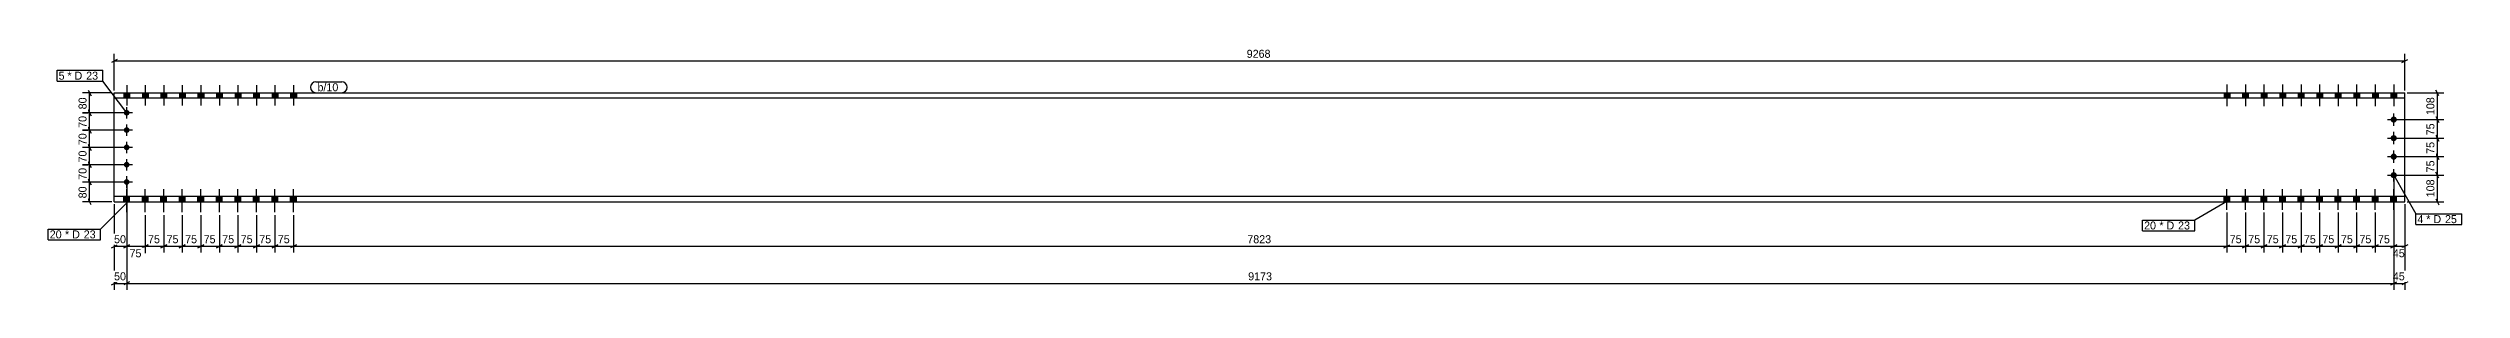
# Model space of a CAD drawing. Header units: millimetres. Extents: x 32 to 24638, y 32 to 1008.
# Drawn here: x 14873 to 24638, y 32 to 1008 of the extents above; entities that cross this region are included whole.
import ezdxf

# ---------------------------------------------------------------- set-up
doc = ezdxf.new("R2010")
doc.units = ezdxf.units.MM
doc.styles.add('Comic Sans MS', font='COMIC.TTF', dxfattribs={"height": 0.2})

msp = doc.modelspace()

# ---------------------------------------------------------------- hatches: boundary and pattern name
at = {"linetype": 'Continuous'}
for points in [[(15178.4, 806.6), (15201.4, 806.6), (15201.4, 827.6), (15178.4, 827.6)], [(15178.4, 806.6), (15201.4, 806.6), (15201.4, 827.6), (15178.4, 827.6)], [(15253.4, 806.6), (15276.4, 806.6), (15276.4, 827.6), (15253.4, 827.6)], [(15253.4, 806.6), (15276.4, 806.6), (15276.4, 827.6), (15253.4, 827.6)], [(15328.4, 806.6), (15351.4, 806.6), (15351.4, 827.6), (15328.4, 827.6)], [(15328.4, 806.6), (15351.4, 806.6), (15351.4, 827.6), (15328.4, 827.6)], [(15403.4, 806.6), (15426.4, 806.6), (15426.4, 827.6), (15403.4, 827.6)], [(15403.4, 806.6), (15426.4, 806.6), (15426.4, 827.6), (15403.4, 827.6)], [(15478.4, 806.6), (15501.4, 806.6), (15501.4, 827.6), (15478.4, 827.6)], [(15478.4, 806.6), (15501.4, 806.6), (15501.4, 827.6), (15478.4, 827.6)], [(15553.4, 806.6), (15576.4, 806.6), (15576.4, 827.6), (15553.4, 827.6)], [(15553.4, 806.6), (15576.4, 806.6), (15576.4, 827.6), (15553.4, 827.6)], [(15628.4, 806.6), (15651.4, 806.6), (15651.4, 827.6), (15628.4, 827.6)], [(15628.4, 806.6), (15651.4, 806.6), (15651.4, 827.6), (15628.4, 827.6)], [(15703.4, 806.6), (15726.4, 806.6), (15726.4, 827.6), (15703.4, 827.6)], [(15703.4, 806.6), (15726.4, 806.6), (15726.4, 827.6), (15703.4, 827.6)], [(15778.4, 806.6), (15801.4, 806.6), (15801.4, 827.6), (15778.4, 827.6)], [(15778.4, 806.6), (15801.4, 806.6), (15801.4, 827.6), (15778.4, 827.6)], [(15853.4, 806.6), (15876.4, 806.6), (15876.4, 827.6), (15853.4, 827.6)], [(15853.4, 806.6), (15876.4, 806.6), (15876.4, 827.6), (15853.4, 827.6)], [(23699.5, 827.6), (23676.5, 827.6), (23676.5, 806.6), (23699.5, 806.6)], [(23699.5, 827.6), (23676.5, 827.6), (23676.5, 806.6), (23699.5, 806.6)], [(23774.5, 827.6), (23751.5, 827.6), (23751.5, 806.6), (23774.5, 806.6)], [(23774.5, 827.6), (23751.5, 827.6), (23751.5, 806.6), (23774.5, 806.6)], [(23849.5, 827.6), (23826.5, 827.6), (23826.5, 806.6), (23849.5, 806.6)], [(23849.5, 827.6), (23826.5, 827.6), (23826.5, 806.6), (23849.5, 806.6)], [(23924.5, 827.6), (23901.5, 827.6), (23901.5, 806.6), (23924.5, 806.6)], [(23924.5, 827.6), (23901.5, 827.6), (23901.5, 806.6), (23924.5, 806.6)], [(23999.5, 827.6), (23976.5, 827.6), (23976.5, 806.6), (23999.5, 806.6)], [(23999.5, 827.6), (23976.5, 827.6), (23976.5, 806.6), (23999.5, 806.6)], [(24074.5, 827.6), (24051.5, 827.6), (24051.5, 806.6), (24074.5, 806.6)], [(24074.5, 827.6), (24051.5, 827.6), (24051.5, 806.6), (24074.5, 806.6)], [(24149.5, 827.6), (24126.5, 827.6), (24126.5, 806.6), (24149.5, 806.6)], [(24149.5, 827.6), (24126.5, 827.6), (24126.5, 806.6), (24149.5, 806.6)], [(24224.5, 827.6), (24201.5, 827.6), (24201.5, 806.6), (24224.5, 806.6)], [(24224.5, 827.6), (24201.5, 827.6), (24201.5, 806.6), (24224.5, 806.6)], [(24299.5, 827.6), (24276.5, 827.6), (24276.5, 806.6), (24299.5, 806.6)], [(24299.5, 827.6), (24276.5, 827.6), (24276.5, 806.6), (24299.5, 806.6)], [(24374.5, 827.6), (24351.5, 827.6), (24351.5, 806.6), (24374.5, 806.6)], [(24374.5, 827.6), (24351.5, 827.6), (24351.5, 806.6), (24374.5, 806.6)], [(15178.4, 747.6, -1), (15201.4, 747.6, -1)], [(15178.4, 677.6, -1), (15201.4, 677.6, -1)], [(24350.5, 720.1, -1), (24375.5, 720.1, -1)], [(15178.4, 607.6, -1), (15201.4, 607.6, -1)], [(24350.5, 645.1, -1), (24375.5, 645.1, -1)], [(15178.4, 537.6, -1), (15201.4, 537.6, -1)], [(24350.5, 570.1, -1), (24375.5, 570.1, -1)], [(24350.5, 495.1, -1), (24375.5, 495.1, -1)], [(15178.4, 467.6, -1), (15201.4, 467.6, -1)], [(15178.4, 387.6), (15201.4, 387.6), (15201.4, 408.6), (15178.4, 408.6)], [(15178.4, 387.6), (15201.4, 387.6), (15201.4, 408.6), (15178.4, 408.6)], [(15253.4, 387.6), (15276.4, 387.6), (15276.4, 408.6), (15253.4, 408.6)], [(15253.4, 387.6), (15276.4, 387.6), (15276.4, 408.6), (15253.4, 408.6)], [(15328.4, 387.6), (15351.4, 387.6), (15351.4, 408.6), (15328.4, 408.6)], [(15328.4, 387.6), (15351.4, 387.6), (15351.4, 408.6), (15328.4, 408.6)], [(15403.4, 387.6), (15426.4, 387.6), (15426.4, 408.6), (15403.4, 408.6)], [(15403.4, 387.6), (15426.4, 387.6), (15426.4, 408.6), (15403.4, 408.6)], [(15478.4, 387.6), (15501.4, 387.6), (15501.4, 408.6), (15478.4, 408.6)], [(15478.4, 387.6), (15501.4, 387.6), (15501.4, 408.6), (15478.4, 408.6)], [(15553.4, 387.6), (15576.4, 387.6), (15576.4, 408.6), (15553.4, 408.6)], [(15553.4, 387.6), (15576.4, 387.6), (15576.4, 408.6), (15553.4, 408.6)], [(15628.4, 387.6), (15651.4, 387.6), (15651.4, 408.6), (15628.4, 408.6)], [(15628.4, 387.6), (15651.4, 387.6), (15651.4, 408.6), (15628.4, 408.6)], [(15703.4, 387.6), (15726.4, 387.6), (15726.4, 408.6), (15703.4, 408.6)], [(15703.4, 387.6), (15726.4, 387.6), (15726.4, 408.6), (15703.4, 408.6)], [(15778.4, 387.6), (15801.4, 387.6), (15801.4, 408.6), (15778.4, 408.6)], [(15778.4, 387.6), (15801.4, 387.6), (15801.4, 408.6), (15778.4, 408.6)], [(15853.4, 387.6), (15876.4, 387.6), (15876.4, 408.6), (15853.4, 408.6)], [(15853.4, 387.6), (15876.4, 387.6), (15876.4, 408.6), (15853.4, 408.6)], [(23699.5, 408.6), (23676.5, 408.6), (23676.5, 387.6), (23699.5, 387.6)], [(23699.5, 408.6), (23676.5, 408.6), (23676.5, 387.6), (23699.5, 387.6)], [(23774.5, 408.6), (23751.5, 408.6), (23751.5, 387.6), (23774.5, 387.6)], [(23774.5, 408.6), (23751.5, 408.6), (23751.5, 387.6), (23774.5, 387.6)], [(23849.5, 408.6), (23826.5, 408.6), (23826.5, 387.6), (23849.5, 387.6)], [(23849.5, 408.6), (23826.5, 408.6), (23826.5, 387.6), (23849.5, 387.6)], [(23924.5, 408.6), (23901.5, 408.6), (23901.5, 387.6), (23924.5, 387.6)], [(23924.5, 408.6), (23901.5, 408.6), (23901.5, 387.6), (23924.5, 387.6)], [(23999.5, 408.6), (23976.5, 408.6), (23976.5, 387.6), (23999.5, 387.6)], [(23999.5, 408.6), (23976.5, 408.6), (23976.5, 387.6), (23999.5, 387.6)], [(24074.5, 408.6), (24051.5, 408.6), (24051.5, 387.6), (24074.5, 387.6)], [(24074.5, 408.6), (24051.5, 408.6), (24051.5, 387.6), (24074.5, 387.6)], [(24149.5, 408.6), (24126.5, 408.6), (24126.5, 387.6), (24149.5, 387.6)], [(24149.5, 408.6), (24126.5, 408.6), (24126.5, 387.6), (24149.5, 387.6)], [(24224.5, 408.6), (24201.5, 408.6), (24201.5, 387.6), (24224.5, 387.6)], [(24224.5, 408.6), (24201.5, 408.6), (24201.5, 387.6), (24224.5, 387.6)], [(24299.5, 408.6), (24276.5, 408.6), (24276.5, 387.6), (24299.5, 387.6)], [(24299.5, 408.6), (24276.5, 408.6), (24276.5, 387.6), (24299.5, 387.6)], [(24374.5, 408.6), (24351.5, 408.6), (24351.5, 387.6), (24374.5, 387.6)], [(24374.5, 408.6), (24351.5, 408.6), (24351.5, 387.6), (24374.5, 387.6)]]:
    msp.add_hatch(color=3, dxfattribs=at).paths.add_polyline_path(points)

# ---------------------------------------------------------------- linework, layer by layer
at = {"color": 8, "linetype": 'Continuous'}
for p, q in [((15139.9, 837.6), (15139.9, 986)), ((24408, 837.6), (24408, 986)), ((15151.9, 963.6), (15127.9, 951.6)), ((15139.9, 957.6), (24408, 957.6)), ((24396, 951.6), (24420, 963.6)), ((15129.9, 827.6), (15011.5, 827.6)), ((15033.9, 839.6), (15045.9, 815.6)), ((24418, 827.6), (24565.5, 827.6)), ((24545.9, 815.6), (24533.9, 839.6)), ((24539.9, 720.1), (24539.9, 827.6)), ((15179.9, 747.6), (15011.5, 747.6)), ((15033.9, 759.6), (15045.9, 735.6)), ((15033.9, 689.6), (15045.9, 665.6)), ((24373, 720.1), (24565.5, 720.1)), ((24533.9, 732.1), (24545.9, 708.1)), ((15179.9, 677.6), (15011.5, 677.6)), ((15179.9, 607.6), (15011.5, 607.6)), ((15045.9, 595.6), (15033.9, 619.6)), ((15039.9, 607.6), (15039.9, 677.6)), ((24373, 645.1), (24565.5, 645.1)), ((24545.9, 633.1), (24533.9, 657.1)), ((15179.9, 537.6), (15011.5, 537.6)), ((15033.9, 549.6), (15045.9, 525.6)), ((15039.9, 467.6), (15039.9, 537.6)), ((24373, 570.1), (24565.5, 570.1)), ((24373, 495.1), (24565.5, 495.1)), ((24533.9, 582.1), (24545.9, 558.1)), ((24545.9, 483.1), (24533.9, 507.1)), ((24539.9, 495.1), (24539.9, 570.1)), ((15179.9, 467.6), (15011.5, 467.6)), ((15045.9, 455.6), (15033.9, 479.6)), ((15045.9, 375.6), (15033.9, 399.6)), ((15189.9, 457.6), (15189.9, 32)), ((15189.9, 457.6), (15189.9, 179.2)), ((24363, 485.1), (24363, 179.2)), ((24533.9, 399.6), (24545.9, 375.6)), ((15129.9, 387.6), (15011.5, 387.6)), ((15139.9, 377.6), (15139.9, 32)), ((15139.9, 377.6), (15139.9, 182)), ((15264.9, 333.6), (15264.9, 182)), ((15339.9, 333.6), (15339.9, 182)), ((15414.9, 333.6), (15414.9, 182)), ((15489.9, 333.6), (15489.9, 182)), ((15564.9, 333.6), (15564.9, 182)), ((15639.9, 333.6), (15639.9, 182)), ((15714.9, 333.6), (15714.9, 182)), ((15789.9, 333.6), (15789.9, 182)), ((15864.9, 333.6), (15864.9, 182)), ((23688, 343.6), (23688, 182)), ((23763, 343.6), (23763, 182)), ((23838, 343.6), (23838, 182)), ((23913, 343.6), (23913, 182)), ((23988, 343.6), (23988, 182)), ((24063, 343.6), (24063, 182)), ((24138, 343.6), (24138, 182)), ((24213, 343.6), (24213, 182)), ((24288, 343.6), (24288, 182)), ((24408, 377.6), (24408, 179.2)), ((24418, 387.6), (24565.5, 387.6)), ((15177.9, 201.6), (15201.9, 213.6)), ((15252.9, 201.6), (15276.9, 213.6)), ((15327.9, 201.6), (15351.9, 213.6)), ((15402.9, 201.6), (15426.9, 213.6)), ((15477.9, 201.6), (15501.9, 213.6)), ((15552.9, 201.6), (15576.9, 213.6)), ((15627.9, 201.6), (15651.9, 213.6)), ((15702.9, 201.6), (15726.9, 213.6)), ((15777.9, 201.6), (15801.9, 213.6)), ((15789.9, 207.6), (15864.9, 207.6)), ((15876.9, 213.6), (15852.9, 201.6)), ((23676, 201.6), (23700, 213.6)), ((23751, 201.6), (23775, 213.6)), ((23826, 201.6), (23850, 213.6)), ((23901, 201.6), (23925, 213.6)), ((23976, 201.6), (24000, 213.6)), ((24051, 201.6), (24075, 213.6)), ((24126, 201.6), (24150, 213.6)), ((24201, 201.6), (24225, 213.6)), ((24276, 201.6), (24300, 213.6)), ((24351, 201.6), (24375, 213.6)), ((24363, 207.6), (24408, 207.6)), ((24420, 213.6), (24396, 201.6)), ((15127.9, 51.6), (15151.9, 63.6)), ((15139.9, 57.6), (15189.9, 57.6)), ((15201.9, 63.6), (15177.9, 51.6)), ((24351, 51.6), (24375, 63.6)), ((24363, 57.6), (24408, 57.6)), ((24420, 63.6), (24396, 51.6))]:
    msp.add_line(p, q, dxfattribs=at)
at = {"color": 7, "linetype": 'Continuous'}
for p, q in [((15139.9, 387.6), (15139.9, 827.6)), ((15139.9, 827.6), (24408, 827.6)), ((24408, 806.6), (15139.9, 806.6)), ((24408, 387.6), (24408, 827.6)), ((24408, 408.6), (15139.9, 408.6)), ((15139.9, 387.6), (24408, 387.6))]:
    msp.add_line(p, q, dxfattribs=at)
at = {"color": 3, "linetype": 'Continuous'}
for p, q in [((15178.4, 827.6), (15178.4, 806.6)), ((15178.4, 827.6), (15178.4, 806.6)), ((15189.9, 859.8), (15189.9, 776.6)), ((15189.9, 859.8), (15189.9, 776.6)), ((15201.4, 827.6), (15201.4, 806.6)), ((15201.4, 827.6), (15201.4, 806.6)), ((15253.4, 827.6), (15253.4, 806.6)), ((15253.4, 827.6), (15253.4, 806.6)), ((15264.9, 859.8), (15264.9, 776.6)), ((15264.9, 859.8), (15264.9, 776.6)), ((15276.4, 827.6), (15276.4, 806.6)), ((15276.4, 827.6), (15276.4, 806.6)), ((15328.4, 827.6), (15328.4, 806.6)), ((15328.4, 827.6), (15328.4, 806.6)), ((15339.9, 859.8), (15339.9, 776.6)), ((15339.9, 859.8), (15339.9, 776.6)), ((15351.4, 827.6), (15351.4, 806.6)), ((15351.4, 827.6), (15351.4, 806.6)), ((15403.4, 827.6), (15403.4, 806.6)), ((15403.4, 827.6), (15403.4, 806.6)), ((15414.9, 859.8), (15414.9, 776.6)), ((15414.9, 859.8), (15414.9, 776.6)), ((15426.4, 827.6), (15426.4, 806.6)), ((15426.4, 827.6), (15426.4, 806.6)), ((15478.4, 827.6), (15478.4, 806.6)), ((15478.4, 827.6), (15478.4, 806.6)), ((15489.9, 859.8), (15489.9, 776.6)), ((15489.9, 859.8), (15489.9, 776.6)), ((15501.4, 827.6), (15501.4, 806.6)), ((15501.4, 827.6), (15501.4, 806.6)), ((15553.4, 827.6), (15553.4, 806.6)), ((15553.4, 827.6), (15553.4, 806.6)), ((15564.9, 859.8), (15564.9, 776.6)), ((15564.9, 859.8), (15564.9, 776.6)), ((15576.4, 827.6), (15576.4, 806.6)), ((15576.4, 827.6), (15576.4, 806.6)), ((15628.4, 827.6), (15628.4, 806.6)), ((15628.4, 827.6), (15628.4, 806.6)), ((15639.9, 859.8), (15639.9, 776.6)), ((15639.9, 859.8), (15639.9, 776.6)), ((15651.4, 827.6), (15651.4, 806.6)), ((15651.4, 827.6), (15651.4, 806.6)), ((15703.4, 827.6), (15703.4, 806.6)), ((15703.4, 827.6), (15703.4, 806.6)), ((15714.9, 859.8), (15714.9, 776.6)), ((15714.9, 859.8), (15714.9, 776.6)), ((15726.4, 827.6), (15726.4, 806.6)), ((15726.4, 827.6), (15726.4, 806.6)), ((15778.4, 827.6), (15778.4, 806.6)), ((15778.4, 827.6), (15778.4, 806.6)), ((15789.9, 859.8), (15789.9, 776.6)), ((15789.9, 859.8), (15789.9, 776.6)), ((15801.4, 827.6), (15801.4, 806.6)), ((15801.4, 827.6), (15801.4, 806.6)), ((15853.4, 827.6), (15853.4, 806.6)), ((15853.4, 827.6), (15853.4, 806.6)), ((15864.9, 859.8), (15864.9, 776.6)), ((15864.9, 859.8), (15864.9, 776.6)), ((15876.4, 827.6), (15876.4, 806.6)), ((15876.4, 827.6), (15876.4, 806.6)), ((23676.5, 827.6), (23676.5, 806.6)), ((23676.5, 827.6), (23676.5, 806.6)), ((23688, 862.3), (23688, 774.1)), ((23688, 862.3), (23688, 774.1)), ((23699.5, 827.6), (23699.5, 806.6)), ((23699.5, 827.6), (23699.5, 806.6)), ((23751.5, 827.6), (23751.5, 806.6)), ((23751.5, 827.6), (23751.5, 806.6)), ((23763, 862.3), (23763, 774.1)), ((23763, 862.3), (23763, 774.1)), ((23774.5, 827.6), (23774.5, 806.6)), ((23774.5, 827.6), (23774.5, 806.6)), ((23826.5, 827.6), (23826.5, 806.6)), ((23826.5, 827.6), (23826.5, 806.6)), ((23838, 862.3), (23838, 774.1)), ((23838, 862.3), (23838, 774.1)), ((23849.5, 827.6), (23849.5, 806.6)), ((23849.5, 827.6), (23849.5, 806.6)), ((23901.5, 827.6), (23901.5, 806.6)), ((23901.5, 827.6), (23901.5, 806.6)), ((23913, 862.3), (23913, 774.1)), ((23913, 862.3), (23913, 774.1)), ((23924.5, 827.6), (23924.5, 806.6)), ((23924.5, 827.6), (23924.5, 806.6)), ((23976.5, 827.6), (23976.5, 806.6)), ((23976.5, 827.6), (23976.5, 806.6)), ((23988, 862.3), (23988, 774.1)), ((23988, 862.3), (23988, 774.1)), ((23999.5, 827.6), (23999.5, 806.6)), ((23999.5, 827.6), (23999.5, 806.6)), ((24051.5, 827.6), (24051.5, 806.6)), ((24051.5, 827.6), (24051.5, 806.6)), ((24063, 862.3), (24063, 774.1)), ((24063, 862.3), (24063, 774.1)), ((24074.5, 827.6), (24074.5, 806.6)), ((24074.5, 827.6), (24074.5, 806.6)), ((24126.5, 827.6), (24126.5, 806.6)), ((24126.5, 827.6), (24126.5, 806.6)), ((24138, 862.3), (24138, 774.1)), ((24138, 862.3), (24138, 774.1)), ((24149.5, 827.6), (24149.5, 806.6)), ((24149.5, 827.6), (24149.5, 806.6)), ((24201.5, 827.6), (24201.5, 806.6)), ((24201.5, 827.6), (24201.5, 806.6)), ((24213, 862.3), (24213, 774.1)), ((24213, 862.3), (24213, 774.1)), ((24224.5, 827.6), (24224.5, 806.6)), ((24224.5, 827.6), (24224.5, 806.6)), ((24276.5, 827.6), (24276.5, 806.6)), ((24276.5, 827.6), (24276.5, 806.6)), ((24288, 862.3), (24288, 774.1)), ((24288, 862.3), (24288, 774.1)), ((24299.5, 827.6), (24299.5, 806.6)), ((24299.5, 827.6), (24299.5, 806.6)), ((24351.5, 827.6), (24351.5, 806.6)), ((24351.5, 827.6), (24351.5, 806.6)), ((24363, 862.3), (24363, 774.1)), ((24363, 862.3), (24363, 774.1)), ((24374.5, 827.6), (24374.5, 806.6)), ((24374.5, 827.6), (24374.5, 806.6)), ((15212.9, 747.6), (15166.9, 747.6)), ((15189.9, 724.6), (15189.9, 770.6)), ((15189.9, 654.6), (15189.9, 700.6)), ((24338, 720.1), (24388, 720.1)), ((24363, 695.1), (24363, 745.1)), ((15212.9, 677.6), (15166.9, 677.6)), ((15212.9, 607.6), (15166.9, 607.6)), ((15189.9, 584.6), (15189.9, 630.6)), ((24338, 645.1), (24388, 645.1)), ((24363, 620.1), (24363, 670.1)), ((24363, 545.1), (24363, 595.1)), ((15212.9, 537.6), (15166.9, 537.6)), ((15189.9, 514.6), (15189.9, 560.6)), ((15189.9, 444.6), (15189.9, 490.6)), ((24338, 570.1), (24388, 570.1)), ((24338, 495.1), (24388, 495.1)), ((24363, 470.1), (24363, 520.1)), ((15212.9, 467.6), (15166.9, 467.6)), ((15178.4, 387.6), (15178.4, 408.6)), ((15178.4, 387.6), (15178.4, 408.6)), ((15189.9, 345.4), (15189.9, 438.6)), ((15189.9, 345.4), (15189.9, 438.6)), ((15201.4, 387.6), (15201.4, 408.6)), ((15201.4, 387.6), (15201.4, 408.6)), ((15253.4, 387.6), (15253.4, 408.6)), ((15253.4, 387.6), (15253.4, 408.6)), ((15264.9, 345.4), (15264.9, 438.6)), ((15264.9, 345.4), (15264.9, 438.6)), ((15276.4, 387.6), (15276.4, 408.6)), ((15276.4, 387.6), (15276.4, 408.6)), ((15328.4, 387.6), (15328.4, 408.6)), ((15328.4, 387.6), (15328.4, 408.6)), ((15339.9, 345.4), (15339.9, 438.6)), ((15339.9, 345.4), (15339.9, 438.6)), ((15351.4, 387.6), (15351.4, 408.6)), ((15351.4, 387.6), (15351.4, 408.6)), ((15403.4, 387.6), (15403.4, 408.6)), ((15403.4, 387.6), (15403.4, 408.6)), ((15414.9, 345.4), (15414.9, 438.6)), ((15414.9, 345.4), (15414.9, 438.6)), ((15426.4, 387.6), (15426.4, 408.6)), ((15426.4, 387.6), (15426.4, 408.6)), ((15478.4, 387.6), (15478.4, 408.6)), ((15478.4, 387.6), (15478.4, 408.6)), ((15489.9, 345.4), (15489.9, 438.6)), ((15489.9, 345.4), (15489.9, 438.6)), ((15501.4, 387.6), (15501.4, 408.6)), ((15501.4, 387.6), (15501.4, 408.6)), ((15553.4, 387.6), (15553.4, 408.6)), ((15553.4, 387.6), (15553.4, 408.6)), ((15564.9, 345.4), (15564.9, 438.6)), ((15564.9, 345.4), (15564.9, 438.6)), ((15576.4, 387.6), (15576.4, 408.6)), ((15576.4, 387.6), (15576.4, 408.6)), ((15628.4, 387.6), (15628.4, 408.6)), ((15628.4, 387.6), (15628.4, 408.6)), ((15639.9, 345.4), (15639.9, 438.6)), ((15639.9, 345.4), (15639.9, 438.6)), ((15651.4, 387.6), (15651.4, 408.6)), ((15651.4, 387.6), (15651.4, 408.6)), ((15703.4, 387.6), (15703.4, 408.6)), ((15703.4, 387.6), (15703.4, 408.6)), ((15714.9, 345.4), (15714.9, 438.6)), ((15714.9, 345.4), (15714.9, 438.6)), ((15726.4, 387.6), (15726.4, 408.6)), ((15726.4, 387.6), (15726.4, 408.6)), ((15778.4, 387.6), (15778.4, 408.6)), ((15778.4, 387.6), (15778.4, 408.6)), ((15789.9, 345.4), (15789.9, 438.6)), ((15789.9, 345.4), (15789.9, 438.6)), ((15801.4, 387.6), (15801.4, 408.6)), ((15801.4, 387.6), (15801.4, 408.6)), ((15853.4, 387.6), (15853.4, 408.6)), ((15853.4, 387.6), (15853.4, 408.6)), ((15864.9, 345.4), (15864.9, 438.6)), ((15864.9, 345.4), (15864.9, 438.6)), ((15876.4, 387.6), (15876.4, 408.6)), ((15876.4, 387.6), (15876.4, 408.6)), ((23676.5, 387.6), (23676.5, 408.6)), ((23676.5, 387.6), (23676.5, 408.6)), ((23688, 355.4), (23688, 438.6)), ((23688, 355.4), (23688, 438.6)), ((23699.5, 387.6), (23699.5, 408.6)), ((23699.5, 387.6), (23699.5, 408.6)), ((23751.5, 387.6), (23751.5, 408.6)), ((23751.5, 387.6), (23751.5, 408.6)), ((23763, 355.4), (23763, 438.6)), ((23763, 355.4), (23763, 438.6)), ((23774.5, 387.6), (23774.5, 408.6)), ((23774.5, 387.6), (23774.5, 408.6)), ((23826.5, 387.6), (23826.5, 408.6)), ((23826.5, 387.6), (23826.5, 408.6)), ((23838, 355.4), (23838, 438.6)), ((23838, 355.4), (23838, 438.6)), ((23849.5, 387.6), (23849.5, 408.6)), ((23849.5, 387.6), (23849.5, 408.6)), ((23901.5, 387.6), (23901.5, 408.6)), ((23901.5, 387.6), (23901.5, 408.6)), ((23913, 355.4), (23913, 438.6)), ((23913, 355.4), (23913, 438.6)), ((23924.5, 387.6), (23924.5, 408.6)), ((23924.5, 387.6), (23924.5, 408.6)), ((23976.5, 387.6), (23976.5, 408.6)), ((23976.5, 387.6), (23976.5, 408.6)), ((23988, 355.4), (23988, 438.6)), ((23988, 355.4), (23988, 438.6)), ((23999.5, 387.6), (23999.5, 408.6)), ((23999.5, 387.6), (23999.5, 408.6)), ((24051.5, 387.6), (24051.5, 408.6)), ((24051.5, 387.6), (24051.5, 408.6)), ((24063, 355.4), (24063, 438.6)), ((24063, 355.4), (24063, 438.6)), ((24074.5, 387.6), (24074.5, 408.6)), ((24074.5, 387.6), (24074.5, 408.6)), ((24126.5, 387.6), (24126.5, 408.6)), ((24126.5, 387.6), (24126.5, 408.6)), ((24138, 355.4), (24138, 438.6)), ((24138, 355.4), (24138, 438.6)), ((24149.5, 387.6), (24149.5, 408.6)), ((24149.5, 387.6), (24149.5, 408.6)), ((24201.5, 387.6), (24201.5, 408.6)), ((24201.5, 387.6), (24201.5, 408.6)), ((24213, 355.4), (24213, 438.6)), ((24213, 355.4), (24213, 438.6)), ((24224.5, 387.6), (24224.5, 408.6)), ((24224.5, 387.6), (24224.5, 408.6)), ((24276.5, 387.6), (24276.5, 408.6)), ((24276.5, 387.6), (24276.5, 408.6)), ((24288, 355.4), (24288, 438.6)), ((24288, 355.4), (24288, 438.6)), ((24299.5, 387.6), (24299.5, 408.6)), ((24299.5, 387.6), (24299.5, 408.6)), ((24351.5, 387.6), (24351.5, 408.6)), ((24351.5, 387.6), (24351.5, 408.6)), ((24363, 355.4), (24363, 438.6)), ((24363, 355.4), (24363, 438.6)), ((24374.5, 387.6), (24374.5, 408.6)), ((24374.5, 387.6), (24374.5, 408.6))]:
    msp.add_line(p, q, dxfattribs=at)

# ---------------------------------------------------------------- wipeouts: each hides what was drawn before it
at = {"color": 0}
for points in [[(14940.5, 881.4), (14940.5, 913.4), (14914.5, 913.4), (14914.5, 881.4)], [(23405, 275.6), (23405, 307.6), (23352.9, 307.6), (23352.9, 275.6)], [(24485.1, 301.2), (24485.1, 333.2), (24459, 333.2), (24459, 301.2)], [(14930.7, 239.5), (14930.7, 271.5), (14878.6, 271.5), (14878.6, 239.5)]]:
    msp.add_wipeout(points, dxfattribs=at)

# ---------------------------------------------------------------- next in the draw order: wipeouts: each hides what was drawn before it
for points in [[(19832.5, 963.6), (19832.5, 1008.4), (19715.4, 1008.4), (19715.4, 963.6)], [(14940.5, 881.4), (14940.5, 913.4), (14914.5, 913.4), (14914.5, 881.4)], [(16054.4, 834.6), (16054.4, 866.6), (15961.9, 866.6), (15961.9, 834.6)], [(24533.9, 815.9), (24489.1, 815.9), (24489.1, 731.8), (24533.9, 731.8)], [(15033.9, 675.1), (14989.1, 675.1), (14989.1, 610.1), (15033.9, 610.1)], [(15033.9, 535.1), (14989.1, 535.1), (14989.1, 470.1), (15033.9, 470.1)], [(24533.9, 565.1), (24489.1, 565.1), (24489.1, 500.1), (24533.9, 500.1)], [(23405, 275.6), (23405, 307.6), (23352.9, 307.6), (23352.9, 275.6)], [(24485.1, 301.2), (24485.1, 333.2), (24459, 333.2), (24459, 301.2)], [(14930.7, 239.5), (14930.7, 271.5), (14878.6, 271.5), (14878.6, 239.5)], [(15859.9, 213.6), (15859.9, 258.4), (15795, 258.4), (15795, 213.6)], [(24418, 156.8), (24418, 201.6), (24353, 201.6), (24353, 156.8)], [(15197.4, 63.6), (15197.4, 108.4), (15132.5, 108.4), (15132.5, 63.6)]]:
    msp.add_wipeout(points, dxfattribs=at)

# ---------------------------------------------------------------- next in the draw order: linework, layer by layer
at = {"color": 8, "linetype": 'Continuous'}
for p, q in [((15045.9, 665.6), (15033.9, 689.6)), ((15039.9, 677.6), (15039.9, 747.6)), ((24373, 720.1), (24565.5, 720.1)), ((24533.9, 732.1), (24545.9, 708.1)), ((24539.9, 645.1), (24539.9, 720.1)), ((15179.9, 677.6), (15011.5, 677.6)), ((15179.9, 607.6), (15011.5, 607.6)), ((15033.9, 619.6), (15045.9, 595.6)), ((15039.9, 537.6), (15039.9, 607.6)), ((15179.9, 537.6), (15011.5, 537.6)), ((15045.9, 525.6), (15033.9, 549.6)), ((24373, 570.1), (24565.5, 570.1)), ((24373, 495.1), (24565.5, 495.1)), ((24545.9, 558.1), (24533.9, 582.1)), ((24545.9, 483.1), (24533.9, 507.1)), ((24539.9, 387.6), (24539.9, 495.1)), ((15179.9, 467.6), (15011.5, 467.6)), ((15033.9, 479.6), (15045.9, 455.6)), ((15039.9, 387.6), (15039.9, 467.6)), ((24363, 485.1), (24363, 182)), ((15789.9, 333.6), (15789.9, 182)), ((15864.9, 333.6), (15864.9, 182)), ((24408, 377.6), (24408, 32)), ((15714.9, 207.6), (15789.9, 207.6)), ((15801.9, 213.6), (15777.9, 201.6)), ((15876.9, 213.6), (15852.9, 201.6)), ((24288, 207.6), (24363, 207.6)), ((24375, 213.6), (24351, 201.6)), ((15201.9, 63.6), (15177.9, 51.6))]:
    msp.add_line(p, q, dxfattribs=at)
at = {"color": 7, "linetype": 'Continuous'}
for p, q in [((23346.9, 269.6), (23346.9, 313.6)), ((14872.6, 233.5), (14872.6, 277.5))]:
    msp.add_line(p, q, dxfattribs=at)

# ---------------------------------------------------------------- next in the draw order: texts
at = {"color": 3, "style": 'Comic Sans MS'}
for s, p in [('9268', (19721.8, 970)), ('75', (15801.4, 220)), ('45', (24359.4, 163.2)), ('50', (15138.9, 70))]:
    msp.add_text(s, height=32.38, dxfattribs=at).set_placement(p)
for s, p in [('108', (24527.5, 738.2)), ('70', (15027.5, 616.5)), ('70', (15027.5, 476.5)), ('75', (24527.5, 506.5))]:
    msp.add_text(s, height=32.38, rotation=90.00021, dxfattribs=at).set_placement(p)

# ---------------------------------------------------------------- next in the draw order: wipeouts: each hides what was drawn before it
at = {"color": 0}
for points in [[(15016.3, 881.4), (15016.3, 913.4), (14950.1, 913.4), (14950.1, 881.4)], [(16054.4, 834.6), (16054.4, 866.6), (15961.9, 866.6), (15961.9, 834.6)], [(23480.8, 275.6), (23480.8, 307.6), (23414.6, 307.6), (23414.6, 275.6)], [(24560.9, 301.2), (24560.9, 333.2), (24494.7, 333.2), (24494.7, 301.2)], [(15006.5, 239.5), (15006.5, 271.5), (14940.3, 271.5), (14940.3, 239.5)]]:
    msp.add_wipeout(points, dxfattribs=at)

# ---------------------------------------------------------------- next in the draw order: linework, layer by layer
at = {"color": 7, "linetype": 'Continuous'}
for p, q in [((15955.9, 872.6), (16060.4, 872.6)), ((15955.9, 828.6), (16060.4, 828.6))]:
    msp.add_line(p, q, dxfattribs=at)
for centre, start, end in [((15955.9, 850.6), 90, 270), ((16060.4, 850.6), 270, 90)]:
    msp.add_arc(centre, 22, start, end, dxfattribs=at)

# ---------------------------------------------------------------- next in the draw order: texts
at = {"color": 3, "style": 'Comic Sans MS'}
msp.add_text('b/10', height=32.38, dxfattribs=at).set_placement((15961.9, 834.6))

# ---------------------------------------------------------------- next in the draw order: wipeouts: each hides what was drawn before it
at = {"color": 0}
for points in [[(15016.3, 881.4), (15016.3, 913.4), (14950.1, 913.4), (14950.1, 881.4)], [(15033.9, 745.1), (14989.1, 745.1), (14989.1, 680.1), (15033.9, 680.1)], [(24533.9, 715.1), (24489.1, 715.1), (24489.1, 650.1), (24533.9, 650.1)], [(15033.9, 605.1), (14989.1, 605.1), (14989.1, 540.1), (15033.9, 540.1)], [(15033.9, 460.1), (14989.1, 460.1), (14989.1, 395.1), (15033.9, 395.1)], [(24533.9, 483.4), (24489.1, 483.4), (24489.1, 399.3), (24533.9, 399.3)], [(23480.8, 275.6), (23480.8, 307.6), (23414.6, 307.6), (23414.6, 275.6)], [(24560.9, 301.2), (24560.9, 333.2), (24494.7, 333.2), (24494.7, 301.2)], [(15006.5, 239.5), (15006.5, 271.5), (14940.3, 271.5), (14940.3, 239.5)], [(15784.9, 213.6), (15784.9, 258.4), (15720, 258.4), (15720, 213.6)], [(24358, 213.6), (24358, 258.4), (24293, 258.4), (24293, 213.6)]]:
    msp.add_wipeout(points, dxfattribs=at)

# ---------------------------------------------------------------- next in the draw order: linework, layer by layer
at = {"color": 7, "linetype": 'Continuous'}
for p, q in [((14908.5, 875.4), (14908.5, 919.4)), ((24363, 495.1), (24453, 339.2)), ((24453, 295.2), (24453, 339.2))]:
    msp.add_line(p, q, dxfattribs=at)
at = {"color": 8, "linetype": 'Continuous'}
for p, q in [((15039.9, 747.6), (15039.9, 827.6)), ((15179.9, 747.6), (15011.5, 747.6)), ((15045.9, 735.6), (15033.9, 759.6)), ((24373, 645.1), (24565.5, 645.1)), ((24533.9, 657.1), (24545.9, 633.1)), ((24539.9, 570.1), (24539.9, 645.1)), ((24363, 485.1), (24363, 32)), ((15714.9, 333.6), (15714.9, 182)), ((24288, 343.6), (24288, 182)), ((15639.9, 207.6), (15714.9, 207.6)), ((15726.9, 213.6), (15702.9, 201.6)), ((24213, 207.6), (24288, 207.6)), ((24300, 213.6), (24276, 201.6))]:
    msp.add_line(p, q, dxfattribs=at)

# ---------------------------------------------------------------- next in the draw order: texts
at = {"color": 3, "style": 'Comic Sans MS'}
for s, height, p in [('5', 32.4, (14914.5, 881.4)), ('20', 32.38, (23352.9, 275.6)), ('4', 32.4, (24459, 301.2)), ('20', 32.38, (14878.6, 239.5)), ('75', 32.38, (15726.4, 220)), ('75', 32.38, (24299.4, 220))]:
    msp.add_text(s, height=height, dxfattribs=at).set_placement(p)
for s, p in [('70', (15027.5, 686.5)), ('75', (24527.5, 656.5)), ('70', (15027.5, 546.5)), ('80', (15027.5, 401.5)), ('108', (24527.5, 405.7))]:
    msp.add_text(s, height=32.38, rotation=90.00021, dxfattribs=at).set_placement(p)

# ---------------------------------------------------------------- next in the draw order: wipeouts: each hides what was drawn before it
at = {"color": 0}
for points in [[(15078, 881.4), (15078, 913.4), (15025.9, 913.4), (15025.9, 881.4)], [(23542.5, 275.6), (23542.5, 307.6), (23490.4, 307.6), (23490.4, 275.6)], [(24622.6, 301.2), (24622.6, 333.2), (24570.5, 333.2), (24570.5, 301.2)], [(15068.3, 239.5), (15068.3, 271.5), (15016.1, 271.5), (15016.1, 239.5)]]:
    msp.add_wipeout(points, dxfattribs=at)

# ---------------------------------------------------------------- next in the draw order: wipeouts: each hides what was drawn before it
for points in [[(15078, 881.4), (15078, 913.4), (15025.9, 913.4), (15025.9, 881.4)], [(15033.9, 820.1), (14989.1, 820.1), (14989.1, 755.1), (15033.9, 755.1)], [(24533.9, 640.1), (24489.1, 640.1), (24489.1, 575.1), (24533.9, 575.1)], [(23542.5, 275.6), (23542.5, 307.6), (23490.4, 307.6), (23490.4, 275.6)], [(24622.6, 301.2), (24622.6, 333.2), (24570.5, 333.2), (24570.5, 301.2)], [(15068.3, 239.5), (15068.3, 271.5), (15016.1, 271.5), (15016.1, 239.5)], [(15709.9, 213.6), (15709.9, 258.4), (15645, 258.4), (15645, 213.6)], [(24283, 213.6), (24283, 258.4), (24218, 258.4), (24218, 213.6)], [(24418, 63.6), (24418, 108.4), (24353, 108.4), (24353, 63.6)]]:
    msp.add_wipeout(points, dxfattribs=at)

# ---------------------------------------------------------------- next in the draw order: linework, layer by layer
at = {"color": 7, "linetype": 'Continuous'}
for p, q in [((14908.5, 919.4), (15093.6, 919.4)), ((15093.6, 875.4), (15093.6, 919.4)), ((14908.5, 875.4), (15093.6, 875.4)), ((15189.9, 747.6), (15093.6, 875.4)), ((23346.9, 313.6), (23558.1, 313.6)), ((23688, 388.6), (23558.1, 313.6)), ((23558.1, 269.6), (23558.1, 313.6)), ((24453, 339.2), (24638.2, 339.2)), ((24453, 295.2), (24638.2, 295.2)), ((24638.2, 295.2), (24638.2, 339.2)), ((23346.9, 269.6), (23558.1, 269.6))]:
    msp.add_line(p, q, dxfattribs=at)
at = {"color": 8, "linetype": 'Continuous'}
for p, q in [((24363, 485.1), (24363, 32)), ((15639.9, 333.6), (15639.9, 182)), ((24213, 343.6), (24213, 182)), ((15564.9, 207.6), (15639.9, 207.6)), ((15651.9, 213.6), (15627.9, 201.6)), ((24138, 207.6), (24213, 207.6)), ((24225, 213.6), (24201, 201.6)), ((15189.9, 57.6), (24363, 57.6)), ((24351, 51.6), (24375, 63.6))]:
    msp.add_line(p, q, dxfattribs=at)

# ---------------------------------------------------------------- next in the draw order: texts
at = {"color": 3, "style": 'Comic Sans MS'}
for s, p in [('* D', (14950.1, 881.4)), ('23', (15025.9, 881.4)), ('* D', (23414.6, 275.6)), ('23', (23490.4, 275.6)), ('* D', (24494.7, 301.2)), ('25', (24570.5, 301.2)), ('* D', (14940.3, 239.5)), ('23', (15016.1, 239.5)), ('75', (15651.4, 220)), ('75', (24224.4, 220)), ('45', (24359.4, 70))]:
    msp.add_text(s, height=32.38, dxfattribs=at).set_placement(p)
for s, p in [('80', (15027.5, 761.5)), ('75', (24527.5, 581.5))]:
    msp.add_text(s, height=32.38, rotation=90.00021, dxfattribs=at).set_placement(p)

# ---------------------------------------------------------------- next in the draw order: wipeouts: each hides what was drawn before it
at = {"color": 0}
for points in [[(15634.9, 213.6), (15634.9, 258.4), (15570, 258.4), (15570, 213.6)], [(24208, 213.6), (24208, 258.4), (24143, 258.4), (24143, 213.6)], [(19831.6, 63.6), (19831.6, 108.4), (19721.4, 108.4), (19721.4, 63.6)]]:
    msp.add_wipeout(points, dxfattribs=at)

# ---------------------------------------------------------------- next in the draw order: linework, layer by layer
at = {"color": 8, "linetype": 'Continuous'}
for p, q in [((15564.9, 333.6), (15564.9, 182)), ((24138, 343.6), (24138, 182)), ((15489.9, 207.6), (15564.9, 207.6)), ((15576.9, 213.6), (15552.9, 201.6)), ((24063, 207.6), (24138, 207.6)), ((24150, 213.6), (24126, 201.6))]:
    msp.add_line(p, q, dxfattribs=at)

# ---------------------------------------------------------------- next in the draw order: texts
at = {"color": 3, "style": 'Comic Sans MS'}
for s, p in [('75', (15576.4, 220)), ('75', (24149.4, 220)), ('9173', (19727.8, 70))]:
    msp.add_text(s, height=32.38, dxfattribs=at).set_placement(p)

# ---------------------------------------------------------------- next in the draw order: wipeouts: each hides what was drawn before it
at = {"color": 0}
for points in [[(15559.9, 213.6), (15559.9, 258.4), (15495, 258.4), (15495, 213.6)], [(24133, 213.6), (24133, 258.4), (24068, 258.4), (24068, 213.6)]]:
    msp.add_wipeout(points, dxfattribs=at)

# ---------------------------------------------------------------- next in the draw order: linework, layer by layer
at = {"color": 8, "linetype": 'Continuous'}
for p, q in [((15489.9, 333.6), (15489.9, 182)), ((24063, 343.6), (24063, 182)), ((15414.9, 207.6), (15489.9, 207.6)), ((15501.9, 213.6), (15477.9, 201.6)), ((23988, 207.6), (24063, 207.6)), ((24075, 213.6), (24051, 201.6))]:
    msp.add_line(p, q, dxfattribs=at)

# ---------------------------------------------------------------- next in the draw order: texts
at = {"color": 3, "style": 'Comic Sans MS'}
for p in [(15501.4, 220), (24074.4, 220)]:
    msp.add_text('75', height=32.38, dxfattribs=at).set_placement(p)

# ---------------------------------------------------------------- next in the draw order: wipeouts: each hides what was drawn before it
at = {"color": 0}
for points in [[(15484.9, 213.6), (15484.9, 258.4), (15420, 258.4), (15420, 213.6)], [(24058, 213.6), (24058, 258.4), (23993, 258.4), (23993, 213.6)]]:
    msp.add_wipeout(points, dxfattribs=at)

# ---------------------------------------------------------------- next in the draw order: linework, layer by layer
at = {"color": 8, "linetype": 'Continuous'}
for p, q in [((15414.9, 333.6), (15414.9, 182)), ((23988, 343.6), (23988, 182)), ((15339.9, 207.6), (15414.9, 207.6)), ((15426.9, 213.6), (15402.9, 201.6)), ((23913, 207.6), (23988, 207.6)), ((24000, 213.6), (23976, 201.6))]:
    msp.add_line(p, q, dxfattribs=at)

# ---------------------------------------------------------------- next in the draw order: texts
at = {"color": 3, "style": 'Comic Sans MS'}
for p in [(15426.4, 220), (23999.4, 220)]:
    msp.add_text('75', height=32.38, dxfattribs=at).set_placement(p)

# ---------------------------------------------------------------- next in the draw order: wipeouts: each hides what was drawn before it
at = {"color": 0}
for points in [[(15409.9, 213.6), (15409.9, 258.4), (15345, 258.4), (15345, 213.6)], [(23983, 213.6), (23983, 258.4), (23918, 258.4), (23918, 213.6)]]:
    msp.add_wipeout(points, dxfattribs=at)

# ---------------------------------------------------------------- next in the draw order: linework, layer by layer
at = {"color": 8, "linetype": 'Continuous'}
for p, q in [((15339.9, 333.6), (15339.9, 182)), ((23913, 343.6), (23913, 182)), ((15264.9, 207.6), (15339.9, 207.6)), ((15351.9, 213.6), (15327.9, 201.6)), ((23838, 207.6), (23913, 207.6)), ((23925, 213.6), (23901, 201.6))]:
    msp.add_line(p, q, dxfattribs=at)

# ---------------------------------------------------------------- next in the draw order: texts
at = {"color": 3, "style": 'Comic Sans MS'}
for p in [(15351.4, 220), (23924.4, 220)]:
    msp.add_text('75', height=32.38, dxfattribs=at).set_placement(p)

# ---------------------------------------------------------------- next in the draw order: wipeouts: each hides what was drawn before it
at = {"color": 0}
for points in [[(15334.9, 213.6), (15334.9, 258.4), (15270, 258.4), (15270, 213.6)], [(23908, 213.6), (23908, 258.4), (23843, 258.4), (23843, 213.6)]]:
    msp.add_wipeout(points, dxfattribs=at)

# ---------------------------------------------------------------- next in the draw order: linework, layer by layer
at = {"color": 8, "linetype": 'Continuous'}
for p, q in [((15264.9, 333.6), (15264.9, 179.2)), ((23838, 343.6), (23838, 182)), ((15189.9, 207.6), (15264.9, 207.6)), ((15276.9, 213.6), (15252.9, 201.6)), ((23763, 207.6), (23838, 207.6)), ((23850, 213.6), (23826, 201.6))]:
    msp.add_line(p, q, dxfattribs=at)

# ---------------------------------------------------------------- next in the draw order: texts
at = {"color": 3, "style": 'Comic Sans MS'}
for p in [(15276.4, 220), (23849.4, 220)]:
    msp.add_text('75', height=32.38, dxfattribs=at).set_placement(p)

# ---------------------------------------------------------------- next in the draw order: wipeouts: each hides what was drawn before it
at = {"color": 0}
for points in [[(15259.9, 156.8), (15259.9, 201.6), (15195, 201.6), (15195, 156.8)], [(23833, 213.6), (23833, 258.4), (23768, 258.4), (23768, 213.6)]]:
    msp.add_wipeout(points, dxfattribs=at)

# ---------------------------------------------------------------- next in the draw order: linework, layer by layer
at = {"color": 8, "linetype": 'Continuous'}
for p, q in [((15189.9, 457.6), (15189.9, 182)), ((23763, 343.6), (23763, 182)), ((15127.9, 201.6), (15151.9, 213.6)), ((15139.9, 207.6), (15189.9, 207.6)), ((15201.9, 213.6), (15177.9, 201.6)), ((23688, 207.6), (23763, 207.6)), ((23775, 213.6), (23751, 201.6))]:
    msp.add_line(p, q, dxfattribs=at)

# ---------------------------------------------------------------- next in the draw order: texts
at = {"color": 3, "style": 'Comic Sans MS'}
for p in [(15201.4, 163.2), (23774.4, 220)]:
    msp.add_text('75', height=32.38, dxfattribs=at).set_placement(p)

# ---------------------------------------------------------------- next in the draw order: wipeouts: each hides what was drawn before it
at = {"color": 0}
for points in [[(15197.4, 213.6), (15197.4, 258.4), (15132.5, 258.4), (15132.5, 213.6)], [(23758, 213.6), (23758, 258.4), (23693, 258.4), (23693, 213.6)]]:
    msp.add_wipeout(points, dxfattribs=at)

# ---------------------------------------------------------------- next in the draw order: linework, layer by layer
at = {"color": 8, "linetype": 'Continuous'}
for p, q in [((15189.9, 457.6), (15189.9, 32)), ((23688, 343.6), (23688, 182)), ((15864.9, 207.6), (23688, 207.6)), ((23676, 201.6), (23700, 213.6))]:
    msp.add_line(p, q, dxfattribs=at)
at = {"color": 7, "linetype": 'Continuous'}
for p, q in [((15189.9, 383.6), (15083.9, 277.5)), ((14872.6, 277.5), (15083.9, 277.5)), ((14872.6, 233.5), (15083.9, 233.5)), ((15083.9, 233.5), (15083.9, 277.5))]:
    msp.add_line(p, q, dxfattribs=at)

# ---------------------------------------------------------------- next in the draw order: texts
at = {"color": 3, "style": 'Comic Sans MS'}
for s, p in [('50', (15138.9, 220)), ('75', (23699.4, 220))]:
    msp.add_text(s, height=32.38, dxfattribs=at).set_placement(p)

# ---------------------------------------------------------------- next in the draw order: wipeouts: each hides what was drawn before it
at = {"color": 0}
msp.add_wipeout([(19835, 213.6), (19835, 258.4), (19717.9, 258.4), (19717.9, 213.6)], dxfattribs=at)

# ---------------------------------------------------------------- next in the draw order: texts
at = {"color": 3, "style": 'Comic Sans MS'}
msp.add_text('7823', height=32.38, dxfattribs=at).set_placement((19724.3, 220))

doc.saveas('drawing.dxf')
